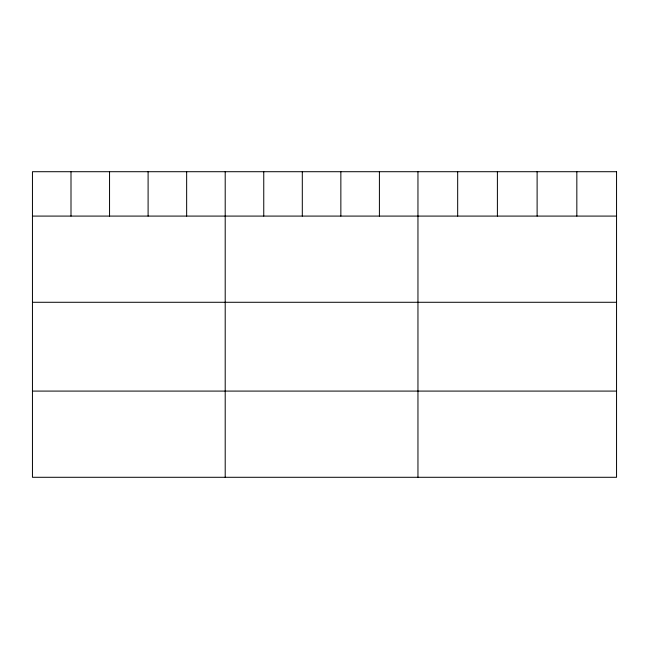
<?xml version="1.0" encoding="UTF-8"?>
<svg xmlns="http://www.w3.org/2000/svg" width="649" height="649" viewBox="0 0 649 649"><rect width="100%" height="100%" fill="white"/><g stroke="black" fill="none" stroke-linecap="round" stroke-linejoin="round"><path stroke-width="0.97" d="M32.45 216.085L616.55 216.085M32.45 302.28L616.55 302.28M32.45 391.087L616.55 391.087M576.831 171.709L576.831 216.085M537.112 171.709L537.112 216.085M497.394 171.709L497.394 216.085M457.675 171.709L457.675 216.085M417.956 171.709L417.956 477.291M379.405 171.709L379.405 216.085M340.855 171.709L340.855 216.085M302.304 171.709L302.304 216.085M263.754 171.709L263.754 216.085M225.203 171.709L225.203 477.291M186.652 171.709L186.652 216.085M148.102 171.709L148.102 216.085M109.551 171.709L109.551 216.085M71.001 171.709L71.001 216.085M616.55 171.709L32.45 171.709L32.45 477.291L616.55 477.291L616.55 171.709"/></g></svg>
